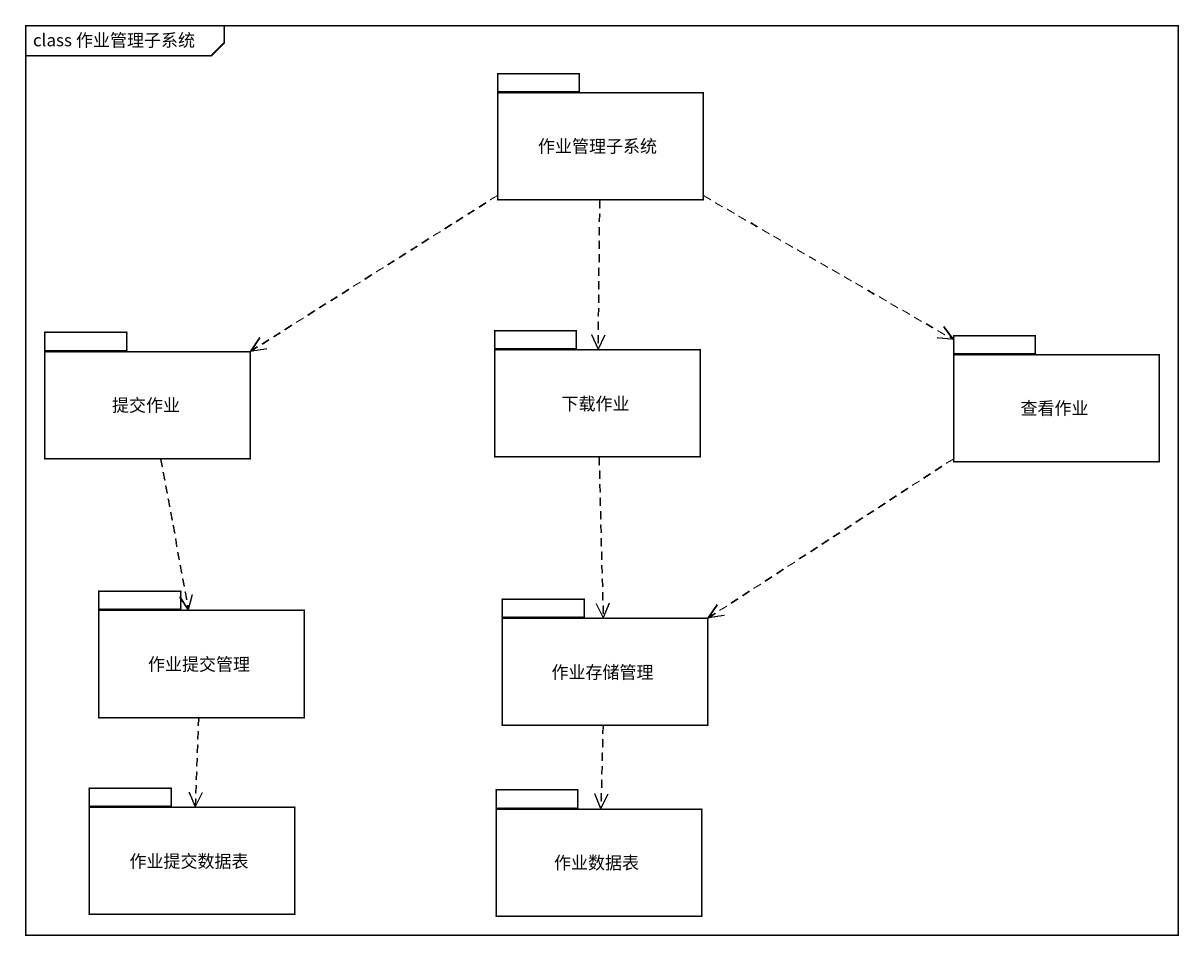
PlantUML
@startuml
mainframe class 作业管理子系统
package 作业管理子系统 {
}
package 下载作业 {
}
package 提交作业 {
}
package 查看作业 {
}
package 作业提交管理 {
}
package 作业存储管理 {
}
package 作业提交数据表 {
}
package 作业数据表 {
}
作业管理子系统 ..> 下载作业
作业管理子系统 .left.> 提交作业
作业管理子系统 .right.> 查看作业
下载作业 ..> 作业存储管理
提交作业 ..> 作业提交管理
查看作业 .left.> 作业存储管理
作业提交管理 ..> 作业提交数据表
作业存储管理 ..> 作业数据表
@enduml
